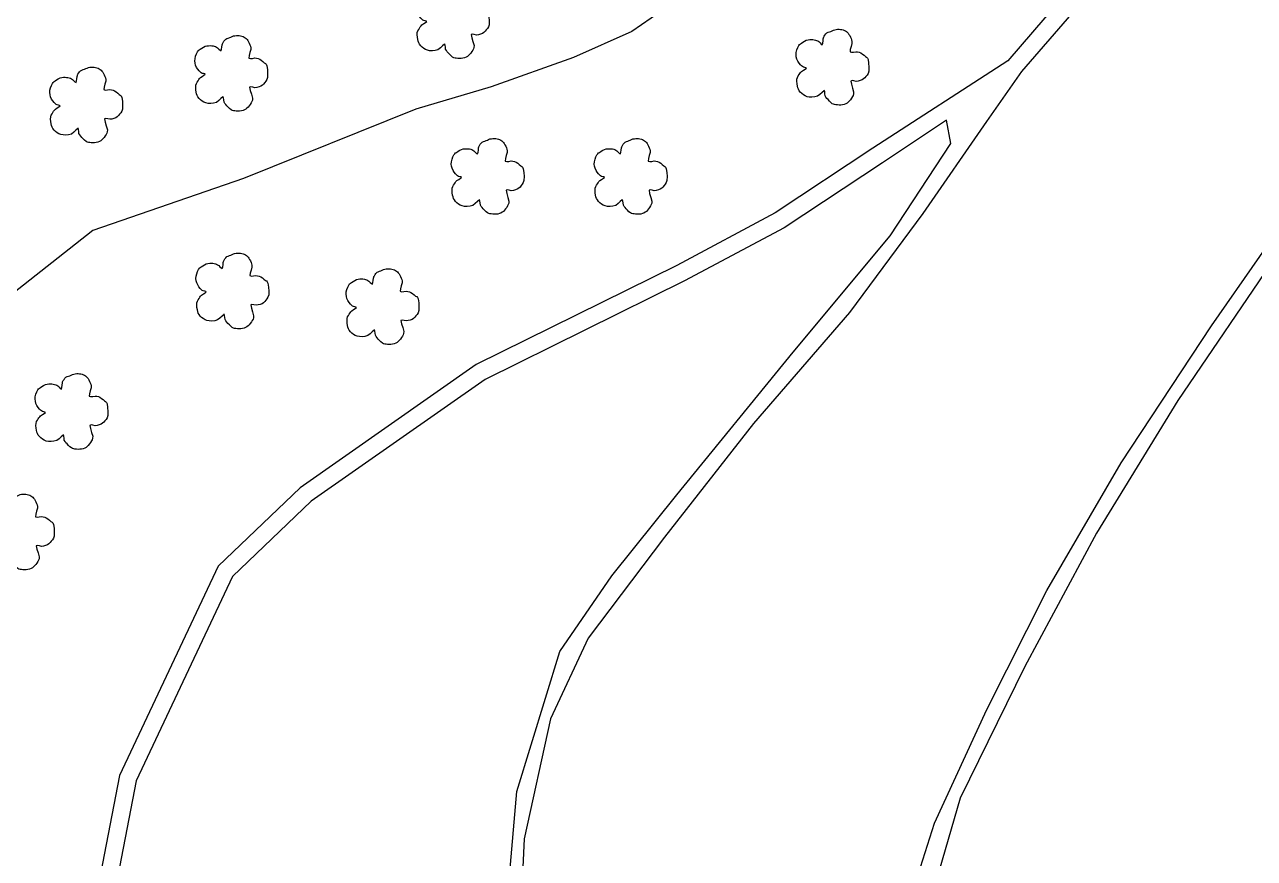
# Model space of a CAD drawing. Extents: x 730929 to 735129, y 7820181 to 7826121.
# Drawn here: x 732399.3 to 732681.9, y 7821708.3 to 7821899.9 of the extents above; entities that cross this region are included whole.
import ezdxf

# ---------------------------------------------------------------- set-up
doc = ezdxf.new("R2010")
doc.units = 0
doc.header["$MEASUREMENT"] = 0
doc.linetypes.add('CONTINUO', pattern=[0])
doc.linetypes.add('LIN0', pattern=[0])
for name, color, linetype in [('0114000475093', 5, 'Continuous'), ('0114000475094', 5, 'Continuous'), ('0114000475095', 5, 'Continuous'), ('CURSOS_D_AGUA', 4, 'Continuous'), ('RESERVA', 3, 'Continuous'), ('SIMBOLO ARVORE', 118, 'Continuous')]:
    doc.layers.add(name, color=color, linetype=linetype)

msp = doc.modelspace()

# ---------------------------------------------------------------- linework, layer by layer
at = {"layer": '0114000475093', "linetype": 'CONTINUO', "flags": 128}
msp.add_lwpolyline([(732573.82, 7821853.19), (732550.98, 7821841.01), (732505.12, 7821818.35), (732465.15, 7821790.37), (732447.06, 7821773.06), (732424.92, 7821726.08), (732419.43, 7821697.5), (732414.96, 7821622.25), (732420.26, 7821569.54), (732424.26, 7821543.15), (732429.53, 7821519.79), (732441.53, 7821474.72), (732450.87, 7821450.94), (732460.02, 7821428.14), (732470.66, 7821405.27), (732476.09, 7821387.37), (732474.89, 7821348.9), (732478.57, 7821332.66), (732484.12, 7821323.56), (732491.59, 7821316.05), (732504.73, 7821308.08), (732516.05, 7821302.07), (732526.08, 7821299.87), (732537.44, 7821302.04), (732550.84, 7821308.37), (732568.7, 7821318.6), (732590.46, 7821329.35), (732613.06, 7821339.54), (732636.52, 7821353.63), (732657.94, 7821368.39), (732673.8, 7821377.93), (732668.75, 7821380.18), (732647.74, 7821391.21), (732624.54, 7821408.74), (732603.96, 7821430.74), (732579.98, 7821460.79), (732559.74, 7821491.02), (732545.98, 7821521.4), (732533.94, 7821551.84), (732521.96, 7821585.54), (732514.05, 7821616.72), (732510.5, 7821649.39), (732509.03, 7821684.78), (732512.38, 7821723.62), (732522.3, 7821755.85), (732534.23, 7821773.18), (732549.18, 7821791.8), (732575.94, 7821824.65), (732598.21, 7821851.33), (732612.17, 7821872.6), (732611.16, 7821877.98), (732596.46, 7821868.15)], close=True, dxfattribs=at)
at = {"layer": '0114000475094', "linetype": 'CONTINUO', "flags": 128}
msp.add_lwpolyline([(732717.56, 7821893.77), (732711.05, 7821910.02), (732704.37, 7821925.51), (732696.54, 7821942.04), (732694.57, 7821945.67), (732689.35, 7821957.46), (732687.01, 7821961.81), (732685.02, 7821966.55), (732684.11, 7821969.12), (732681.5, 7821967.64), (732678.05, 7821963.64), (732669.31, 7821950.76), (732654.5, 7821925.79), (732639.85, 7821902.37), (732628.39, 7821889.15), (732620.33, 7821877.62), (732605.75, 7821856.49), (732588.85, 7821833.74), (732566.78, 7821808.22), (732546.34, 7821782.1), (732528.78, 7821758.87), (732520.17, 7821740.36), (732514.1, 7821712.78), (732512.58, 7821680.1), (732514.21, 7821648.02), (732518.19, 7821615.8), (732526.43, 7821583), (732537.65, 7821551.55), (732550.5, 7821519.51), (732566.25, 7821486.07), (732586.82, 7821457.35), (732609.04, 7821429.9), (732633.72, 7821405.85), (732656.47, 7821389.96), (732672.16, 7821382.96), (732675.94, 7821381.8), (732681.39, 7821384.04), (732691.31, 7821388.8), (732701.62, 7821396.25), (732726.53, 7821407.79), (732744.93, 7821417.42), (732755.6, 7821426.45), (732748.06, 7821429.67), (732724.01, 7821436.79), (732694.76, 7821445.6), (732673.77, 7821460.24), (732655.84, 7821480.58), (732636.41, 7821509.05), (732622.23, 7821539.75), (732611.77, 7821570.51), (732603.9, 7821602.95), (732598.61, 7821637.22), (732597.21, 7821667.23), (732600.87, 7821692.78), (732608.42, 7821716.36), (732620.4, 7821742.51), (732634.21, 7821769.88), (732651.26, 7821799.2), (732672.08, 7821830.71), (732694.26, 7821862.53), (732711.76, 7821886.54)], close=True, dxfattribs=at)
at = {"layer": '0114000475095', "linetype": 'CONTINUO', "flags": 128}
msp.add_lwpolyline([(732749.52, 7821813.31), (732741.89, 7821833.49), (732726.16, 7821872.62), (732718.74, 7821890.83), (732706.1, 7821873.65), (732686.94, 7821846.78), (732664.31, 7821813.5), (732645.6, 7821783.05), (732629.12, 7821752.38), (732614.27, 7821722.09), (732604.81, 7821689.39), (732600.86, 7821656.3), (732602.75, 7821628.75), (732608.35, 7821597.55), (732618.68, 7821559.73), (732630.61, 7821528.31), (732643.61, 7821502.77), (732660.38, 7821479.28), (732679.71, 7821459.12), (732699.5, 7821446.99), (732716.75, 7821442.05), (732738.38, 7821435.86), (732760.34, 7821430.46), (732769.49, 7821430.61), (732779.76, 7821438.79), (732793.36, 7821455.38), (732806.69, 7821473.76), (732811.55, 7821482.3), (732811.24, 7821483.5), (732809.16, 7821484.85), (732795.54, 7821484.81), (732771.51, 7821484.5), (732751.13, 7821487.26), (732736.73, 7821496.49), (732725.28, 7821512.75), (732713.92, 7821533.97), (732703.79, 7821557.28), (732696.44, 7821582.21), (732692.01, 7821611.49), (732691.31, 7821638.7), (732691.55, 7821642.04), (732693.36, 7821663.47), (732696.48, 7821685.65), (732701.62, 7821706.2), (732708.26, 7821726.36), (732716.77, 7821746.64), (732727.49, 7821768.39), (732740.5, 7821789.68), (732749.82, 7821802.75), (732752.3, 7821805.63)], close=True, dxfattribs=at)
at = {"layer": 'CURSOS_D_AGUA', "linetype": 'LIN0', "elevation": 716.76, "flags": 128}
msp.add_lwpolyline([(733196.75, 7822724.79), (733160.21, 7822684.4), (733145.1, 7822675.42), (733123.92, 7822655.91), (733101.24, 7822639.42), (733086.12, 7822627.43), (733064.97, 7822615.45), (733048.34, 7822604.97), (733036.56, 7822595.85), (733021.02, 7822592.46), (733005.47, 7822587.79), (732989.5, 7822585.27), (732970.94, 7822582.75), (732948.91, 7822574.23), (732935.51, 7822566.52), (732934.89, 7822505.95), (732931.78, 7822483.36), (732918.15, 7822465.33), (732901.49, 7822445.8), (732884.82, 7822424.77), (732866.65, 7822403.74), (732862.07, 7822388.69), (732862, 7822370.6), (732861.72, 7822317.13), (732858.6, 7822290.02), (732854, 7822270.44), (732849.41, 7822255.39), (732844.26, 7822230.51), (732842.48, 7822216.74), (732832.92, 7822198.68), (732811.44, 7822183.2), (732799.32, 7822166.67), (732791.71, 7822148.62), (732787.11, 7822127.54), (732773.48, 7822112.52), (732764.36, 7822094.47), (732741.68, 7822076.48), (732731.1, 7822070.49), (732705.43, 7822060.04), (732683.33, 7822056.71), (732669.5, 7822048.15), (732643.46, 7822016.58), (732619.29, 7822003.98), (732601.99, 7821994.14), (732585.97, 7821977.84), (732582.47, 7821965.79), (732577.66, 7821948.58), (732571.76, 7821929.23), (732561.02, 7821913.76), (732538.86, 7821898.34), (732525.46, 7821892.37), (732506.48, 7821885.58), (732489.18, 7821880.45), (732449.59, 7821864.51), (732414.99, 7821852.56), (732392.44, 7821834.91), (732374.61, 7821813.68), (732349.46, 7821793.44), (732331.37, 7821776.69), (732317.51, 7821765.94), (732304.26, 7821756.98), (732297.01, 7821745.6), (732281.24, 7821722.54), (732261.54, 7821712.99)], dxfattribs=at)
at = {"layer": 'RESERVA', "linetype": 'Continuous'}
msp.add_lwpolyline([(732607.15, 7822044.52), (732652.04, 7822004.93), (732661.04, 7821996.72), (732670.73, 7821988.33), (732674.32, 7821983.04), (732675.78, 7821976.73), (732676.04, 7821970.25), (732673.82, 7821964.12), (732667.35, 7821954.68), (732651.09, 7821927.87), (732636.62, 7821904.75), (732625.23, 7821891.61), (732594.25, 7821871.48), (732571.78, 7821856.63), (732549.15, 7821844.57), (732503.07, 7821821.8), (732462.6, 7821793.47), (732443.76, 7821775.43), (732421.09, 7821727.33), (732415.46, 7821697.99), (732410.95, 7821622.17), (732416.29, 7821569.04), (732420.33, 7821542.41), (732425.64, 7821518.84)], dxfattribs=at)
at = {"layer": 'SIMBOLO ARVORE', "linetype": 'LIN0', "elevation": 716.76, "flags": 128}
for points in [[(732495.8, 7821895.4), (732495.35, 7821895.01), (732494.84, 7821894.56), (732494.29, 7821894.14), (732493.66, 7821893.97), (732493.01, 7821893.9), (732492.38, 7821893.92), (732491.88, 7821894.03), (732491.43, 7821894.21), (732491.02, 7821894.45), (732490.65, 7821894.74), (732490.33, 7821895.05), (732490.06, 7821895.4), (732489.88, 7821895.73), (732489.75, 7821896.09), (732489.66, 7821896.49), (732489.57, 7821897.02), (732489.53, 7821897.57), (732489.55, 7821898.09), (732489.69, 7821898.48), (732489.87, 7821898.81), (732490.07, 7821899.11), (732490.23, 7821899.37), (732490.4, 7821899.62), (732490.62, 7821899.85), (732491.04, 7821900.13), (732491.44, 7821900.38), (732491.72, 7821900.6), (732491.6, 7821900.69), (732491.34, 7821900.75), (732491.02, 7821900.82), (732490.8, 7821900.96), (732490.57, 7821901.14), (732490.33, 7821901.39), (732490.04, 7821901.76), (732489.76, 7821902.2), (732489.52, 7821902.67), (732489.39, 7821903.16), (732489.34, 7821903.67), (732489.37, 7821904.19), (732489.52, 7821904.77), (732489.73, 7821905.31), (732489.96, 7821905.78), (732490.14, 7821906.03), (732490.34, 7821906.2), (732490.57, 7821906.35), (732490.91, 7821906.59), (732491.29, 7821906.83), (732491.7, 7821907.03), (732492.1, 7821907.13), (732492.49, 7821907.18), (732492.87, 7821907.19), (732493.21, 7821907.17), (732493.52, 7821907.13), (732493.81, 7821907.06), (732494.07, 7821906.97), (732494.32, 7821906.86), (732494.56, 7821906.71), (732494.85, 7821906.39), (732495.13, 7821906.11), (732495.37, 7821905.98), (732495.49, 7821906.36), (732495.57, 7821906.86), (732495.62, 7821907.37), (732495.67, 7821907.6), (732495.74, 7821907.77), (732495.83, 7821907.93), (732495.99, 7821908.2), (732496.2, 7821908.46), (732496.44, 7821908.7), (732496.72, 7821908.84), (732497.03, 7821908.94), (732497.34, 7821909.04), (732497.64, 7821909.18), (732497.93, 7821909.31), (732498.23, 7821909.43), (732498.56, 7821909.49), (732498.89, 7821909.52), (732499.23, 7821909.52), (732499.55, 7821909.5), (732499.87, 7821909.46), (732500.17, 7821909.39), (732500.44, 7821909.28), (732500.7, 7821909.14), (732500.93, 7821908.98), (732501.14, 7821908.81), (732501.33, 7821908.6), (732501.5, 7821908.37), (732501.69, 7821908.07), (732501.86, 7821907.74), (732502, 7821907.38), (732502.11, 7821907.07), (732502.18, 7821906.71), (732502.19, 7821906.29), (732501.99, 7821905.6), (732501.81, 7821904.91), (732501.74, 7821904.34), (732502.1, 7821904.24), (732502.58, 7821904.28), (732503.11, 7821904.36), (732503.5, 7821904.32), (732503.87, 7821904.23), (732504.24, 7821904.09), (732504.62, 7821903.84), (732504.98, 7821903.55), (732505.3, 7821903.25), (732505.55, 7821903.11), (732505.74, 7821902.92), (732505.89, 7821902.57), (732506.01, 7821901.73), (732506.07, 7821900.79), (732506.05, 7821899.89), (732505.89, 7821899.38), (732505.66, 7821898.99), (732505.39, 7821898.69), (732505.14, 7821898.38), (732504.85, 7821898.11), (732504.52, 7821897.89), (732504.08, 7821897.72), (732503.62, 7821897.6), (732503.14, 7821897.52), (732502.64, 7821897.66), (732502.22, 7821897.73), (732501.94, 7821897.63), (732502.08, 7821896.89), (732502.33, 7821896), (732502.58, 7821895.13), (732502.56, 7821894.68), (732502.46, 7821894.34), (732502.29, 7821894.06), (732502.08, 7821893.7), (732501.83, 7821893.35), (732501.56, 7821893.04), (732501.32, 7821892.79), (732501.06, 7821892.58), (732500.77, 7821892.4), (732500.41, 7821892.27), (732500.03, 7821892.18), (732499.63, 7821892.13), (732499.24, 7821892.12), (732498.87, 7821892.14), (732498.51, 7821892.19), (732498.22, 7821892.23), (732497.94, 7821892.3), (732497.67, 7821892.43), (732497.34, 7821892.71), (732497.01, 7821893.04), (732496.7, 7821893.38), (732496.44, 7821893.65), (732496.22, 7821893.93), (732496.04, 7821894.24), (732495.99, 7821894.71), (732495.94, 7821895.16), (732495.84, 7821895.53), (732495.84, 7821895.53)], [(732444.88, 7821883.29), (732444.43, 7821882.9), (732443.93, 7821882.45), (732443.38, 7821882.03), (732442.74, 7821881.85), (732442.09, 7821881.78), (732441.47, 7821881.81), (732440.96, 7821881.92), (732440.51, 7821882.1), (732440.11, 7821882.34), (732439.73, 7821882.62), (732439.41, 7821882.94), (732439.14, 7821883.29), (732438.96, 7821883.61), (732438.83, 7821883.97), (732438.74, 7821884.37), (732438.66, 7821884.9), (732438.62, 7821885.45), (732438.64, 7821885.98), (732438.77, 7821886.36), (732438.95, 7821886.7), (732439.16, 7821886.99), (732439.31, 7821887.26), (732439.49, 7821887.5), (732439.71, 7821887.74), (732440.13, 7821888.01), (732440.52, 7821888.27), (732440.8, 7821888.49), (732440.68, 7821888.58), (732440.43, 7821888.64), (732440.11, 7821888.71), (732439.88, 7821888.84), (732439.65, 7821889.03), (732439.42, 7821889.28), (732439.12, 7821889.65), (732438.84, 7821890.08), (732438.6, 7821890.56), (732438.48, 7821891.05), (732438.43, 7821891.56), (732438.46, 7821892.08), (732438.61, 7821892.65), (732438.81, 7821893.2), (732439.04, 7821893.66), (732439.22, 7821893.91), (732439.42, 7821894.09), (732439.66, 7821894.23), (732440, 7821894.48), (732440.38, 7821894.72), (732440.78, 7821894.92), (732441.18, 7821895.02), (732441.58, 7821895.07), (732441.96, 7821895.08), (732442.3, 7821895.06), (732442.61, 7821895.01), (732442.9, 7821894.94), (732443.16, 7821894.86), (732443.4, 7821894.75), (732443.64, 7821894.6), (732443.94, 7821894.27), (732444.22, 7821894), (732444.46, 7821893.87), (732444.58, 7821894.24), (732444.65, 7821894.74), (732444.7, 7821895.26), (732444.76, 7821895.49), (732444.82, 7821895.66), (732444.91, 7821895.82), (732445.08, 7821896.08), (732445.28, 7821896.35), (732445.52, 7821896.59), (732445.81, 7821896.72), (732446.11, 7821896.83), (732446.43, 7821896.92), (732446.72, 7821897.06), (732447.01, 7821897.2), (732447.31, 7821897.31), (732447.64, 7821897.37), (732447.98, 7821897.4), (732448.31, 7821897.41), (732448.64, 7821897.39), (732448.95, 7821897.34), (732449.25, 7821897.27), (732449.53, 7821897.16), (732449.78, 7821897.03), (732450.02, 7821896.87), (732450.22, 7821896.69), (732450.41, 7821896.49), (732450.59, 7821896.25), (732450.77, 7821895.95), (732450.94, 7821895.62), (732451.08, 7821895.27), (732451.2, 7821894.95), (732451.27, 7821894.6), (732451.28, 7821894.18), (732451.08, 7821893.48), (732450.9, 7821892.8), (732450.83, 7821892.23), (732451.18, 7821892.13), (732451.66, 7821892.16), (732452.19, 7821892.25), (732452.58, 7821892.21), (732452.96, 7821892.12), (732453.32, 7821891.98), (732453.7, 7821891.72), (732454.06, 7821891.43), (732454.38, 7821891.13), (732454.63, 7821891), (732454.83, 7821890.8), (732454.97, 7821890.46), (732455.09, 7821889.62), (732455.15, 7821888.68), (732455.13, 7821887.78), (732454.98, 7821887.27), (732454.75, 7821886.88), (732454.48, 7821886.58), (732454.22, 7821886.26), (732453.94, 7821886), (732453.6, 7821885.78), (732453.17, 7821885.61), (732452.7, 7821885.48), (732452.23, 7821885.41), (732451.72, 7821885.55), (732451.3, 7821885.62), (732451.02, 7821885.52), (732451.17, 7821884.77), (732451.42, 7821883.89), (732451.67, 7821883.01), (732451.65, 7821882.56), (732451.54, 7821882.23), (732451.37, 7821881.94), (732451.16, 7821881.58), (732450.91, 7821881.24), (732450.65, 7821880.92), (732450.4, 7821880.67), (732450.14, 7821880.46), (732449.85, 7821880.29), (732449.49, 7821880.16), (732449.11, 7821880.07), (732448.72, 7821880.01), (732448.33, 7821880), (732447.95, 7821880.03), (732447.59, 7821880.08), (732447.3, 7821880.11), (732447.03, 7821880.19), (732446.75, 7821880.32), (732446.42, 7821880.6), (732446.09, 7821880.92), (732445.79, 7821881.27), (732445.52, 7821881.54), (732445.3, 7821881.81), (732445.13, 7821882.12), (732445.07, 7821882.59), (732445.02, 7821883.05), (732444.93, 7821883.42), (732444.93, 7821883.42)], [(732583.03, 7821884.71), (732582.58, 7821884.32), (732582.08, 7821883.87), (732581.53, 7821883.45), (732580.89, 7821883.28), (732580.24, 7821883.21), (732579.62, 7821883.23), (732579.11, 7821883.34), (732578.66, 7821883.52), (732578.26, 7821883.76), (732577.89, 7821884.04), (732577.56, 7821884.36), (732577.29, 7821884.71), (732577.11, 7821885.04), (732576.98, 7821885.39), (732576.9, 7821885.8), (732576.81, 7821886.33), (732576.77, 7821886.88), (732576.79, 7821887.4), (732576.92, 7821887.79), (732577.1, 7821888.12), (732577.31, 7821888.41), (732577.46, 7821888.68), (732577.64, 7821888.93), (732577.86, 7821889.16), (732578.28, 7821889.44), (732578.67, 7821889.69), (732578.96, 7821889.91), (732578.83, 7821890), (732578.58, 7821890.06), (732578.26, 7821890.13), (732578.03, 7821890.27), (732577.8, 7821890.45), (732577.57, 7821890.7), (732577.27, 7821891.07), (732576.99, 7821891.5), (732576.76, 7821891.98), (732576.63, 7821892.47), (732576.58, 7821892.98), (732576.61, 7821893.5), (732576.76, 7821894.08), (732576.96, 7821894.62), (732577.19, 7821895.09), (732577.37, 7821895.33), (732577.57, 7821895.51), (732577.81, 7821895.66), (732578.15, 7821895.9), (732578.53, 7821896.14), (732578.93, 7821896.34), (732579.33, 7821896.44), (732579.73, 7821896.49), (732580.11, 7821896.5), (732580.45, 7821896.48), (732580.76, 7821896.44), (732581.05, 7821896.36), (732581.31, 7821896.28), (732581.55, 7821896.17), (732581.79, 7821896.02), (732582.09, 7821895.7), (732582.37, 7821895.42), (732582.61, 7821895.29), (732582.73, 7821895.67), (732582.8, 7821896.17), (732582.85, 7821896.68), (732582.91, 7821896.91), (732582.97, 7821897.08), (732583.06, 7821897.24), (732583.23, 7821897.5), (732583.43, 7821897.77), (732583.67, 7821898.01), (732583.96, 7821898.15), (732584.26, 7821898.25), (732584.58, 7821898.34), (732584.87, 7821898.49), (732585.16, 7821898.62), (732585.46, 7821898.74), (732585.79, 7821898.8), (732586.13, 7821898.83), (732586.46, 7821898.83), (732586.79, 7821898.81), (732587.1, 7821898.77), (732587.4, 7821898.69), (732587.68, 7821898.59), (732587.93, 7821898.45), (732588.17, 7821898.29), (732588.37, 7821898.12), (732588.56, 7821897.91), (732588.74, 7821897.67), (732588.92, 7821897.38), (732589.09, 7821897.04), (732589.23, 7821896.69), (732589.35, 7821896.38), (732589.42, 7821896.02), (732589.43, 7821895.6), (732589.23, 7821894.91), (732589.05, 7821894.22), (732588.98, 7821893.65), (732589.33, 7821893.55), (732589.81, 7821893.59), (732590.34, 7821893.67), (732590.74, 7821893.63), (732591.11, 7821893.54), (732591.47, 7821893.4), (732591.85, 7821893.15), (732592.21, 7821892.86), (732592.53, 7821892.56), (732592.78, 7821892.42), (732592.98, 7821892.22), (732593.13, 7821891.88), (732593.25, 7821891.04), (732593.3, 7821890.1), (732593.29, 7821889.2), (732593.13, 7821888.69), (732592.9, 7821888.3), (732592.63, 7821888), (732592.37, 7821887.69), (732592.09, 7821887.42), (732591.75, 7821887.2), (732591.32, 7821887.03), (732590.85, 7821886.9), (732590.38, 7821886.83), (732589.87, 7821886.97), (732589.45, 7821887.04), (732589.17, 7821886.94), (732589.32, 7821886.19), (732589.57, 7821885.31), (732589.82, 7821884.43), (732589.8, 7821883.99), (732589.69, 7821883.65), (732589.52, 7821883.37), (732589.31, 7821883), (732589.06, 7821882.66), (732588.8, 7821882.35), (732588.55, 7821882.09), (732588.29, 7821881.88), (732588, 7821881.71), (732587.64, 7821881.58), (732587.26, 7821881.49), (732586.87, 7821881.43), (732586.48, 7821881.43), (732586.1, 7821881.45), (732585.74, 7821881.5), (732585.45, 7821881.54), (732585.18, 7821881.61), (732584.9, 7821881.74), (732584.57, 7821882.02), (732584.25, 7821882.34), (732583.94, 7821882.69), (732583.68, 7821882.96), (732583.46, 7821883.24), (732583.28, 7821883.54), (732583.22, 7821884.01), (732583.17, 7821884.47), (732583.08, 7821884.84), (732583.08, 7821884.84)], [(732411.54, 7821876.02), (732411.09, 7821875.63), (732410.59, 7821875.18), (732410.04, 7821874.76), (732409.4, 7821874.59), (732408.75, 7821874.52), (732408.13, 7821874.54), (732407.62, 7821874.65), (732407.17, 7821874.83), (732406.77, 7821875.07), (732406.4, 7821875.35), (732406.07, 7821875.67), (732405.81, 7821876.02), (732405.62, 7821876.35), (732405.49, 7821876.7), (732405.41, 7821877.1), (732405.32, 7821877.64), (732405.28, 7821878.18), (732405.3, 7821878.71), (732405.43, 7821879.1), (732405.61, 7821879.43), (732405.82, 7821879.72), (732405.97, 7821879.99), (732406.15, 7821880.24), (732406.37, 7821880.47), (732406.79, 7821880.75), (732407.18, 7821881), (732407.47, 7821881.22), (732407.34, 7821881.31), (732407.09, 7821881.37), (732406.77, 7821881.44), (732406.54, 7821881.57), (732406.32, 7821881.76), (732406.08, 7821882.01), (732405.78, 7821882.38), (732405.5, 7821882.81), (732405.27, 7821883.29), (732405.14, 7821883.78), (732405.09, 7821884.29), (732405.12, 7821884.81), (732405.27, 7821885.39), (732405.47, 7821885.93), (732405.71, 7821886.4), (732405.88, 7821886.64), (732406.08, 7821886.82), (732406.32, 7821886.96), (732406.66, 7821887.21), (732407.04, 7821887.45), (732407.44, 7821887.65), (732407.84, 7821887.75), (732408.24, 7821887.8), (732408.62, 7821887.81), (732408.96, 7821887.79), (732409.27, 7821887.75), (732409.56, 7821887.67), (732409.82, 7821887.59), (732410.06, 7821887.48), (732410.31, 7821887.33), (732410.6, 7821887), (732410.88, 7821886.73), (732411.12, 7821886.6), (732411.24, 7821886.97), (732411.32, 7821887.47), (732411.37, 7821887.99), (732411.42, 7821888.22), (732411.48, 7821888.39), (732411.57, 7821888.55), (732411.74, 7821888.81), (732411.94, 7821889.08), (732412.18, 7821889.32), (732412.47, 7821889.45), (732412.77, 7821889.56), (732413.09, 7821889.65), (732413.38, 7821889.79), (732413.68, 7821889.93), (732413.98, 7821890.05), (732414.3, 7821890.11), (732414.64, 7821890.13), (732414.97, 7821890.14), (732415.3, 7821890.12), (732415.61, 7821890.07), (732415.91, 7821890), (732416.19, 7821889.89), (732416.45, 7821889.76), (732416.68, 7821889.6), (732416.88, 7821889.42), (732417.07, 7821889.22), (732417.25, 7821888.98), (732417.43, 7821888.68), (732417.6, 7821888.35), (732417.75, 7821888), (732417.86, 7821887.69), (732417.93, 7821887.33), (732417.94, 7821886.91), (732417.74, 7821886.21), (732417.56, 7821885.53), (732417.49, 7821884.96), (732417.84, 7821884.86), (732418.32, 7821884.89), (732418.85, 7821884.98), (732419.25, 7821884.94), (732419.62, 7821884.85), (732419.98, 7821884.71), (732420.36, 7821884.46), (732420.72, 7821884.17), (732421.05, 7821883.87), (732421.29, 7821883.73), (732421.49, 7821883.53), (732421.64, 7821883.19), (732421.76, 7821882.35), (732421.81, 7821881.41), (732421.8, 7821880.51), (732421.64, 7821880), (732421.41, 7821879.61), (732421.14, 7821879.31), (732420.89, 7821879), (732420.6, 7821878.73), (732420.26, 7821878.51), (732419.83, 7821878.34), (732419.36, 7821878.21), (732418.89, 7821878.14), (732418.39, 7821878.28), (732417.96, 7821878.35), (732417.68, 7821878.25), (732417.83, 7821877.5), (732418.08, 7821876.62), (732418.33, 7821875.74), (732418.31, 7821875.3), (732418.2, 7821874.96), (732418.03, 7821874.68), (732417.82, 7821874.31), (732417.58, 7821873.97), (732417.31, 7821873.66), (732417.06, 7821873.4), (732416.8, 7821873.19), (732416.51, 7821873.02), (732416.15, 7821872.89), (732415.77, 7821872.8), (732415.38, 7821872.74), (732414.99, 7821872.74), (732414.61, 7821872.76), (732414.26, 7821872.81), (732413.96, 7821872.85), (732413.69, 7821872.92), (732413.41, 7821873.05), (732413.08, 7821873.33), (732412.76, 7821873.65), (732412.45, 7821874), (732412.19, 7821874.27), (732411.97, 7821874.55), (732411.79, 7821874.85), (732411.74, 7821875.32), (732411.68, 7821875.78), (732411.59, 7821876.15), (732411.59, 7821876.15)], [(732503.8, 7821859.61), (732503.35, 7821859.22), (732502.85, 7821858.77), (732502.3, 7821858.35), (732501.66, 7821858.17), (732501.01, 7821858.1), (732500.39, 7821858.13), (732499.88, 7821858.24), (732499.43, 7821858.42), (732499.03, 7821858.66), (732498.66, 7821858.94), (732498.33, 7821859.26), (732498.07, 7821859.6), (732497.88, 7821859.93), (732497.75, 7821860.29), (732497.67, 7821860.69), (732497.58, 7821861.22), (732497.54, 7821861.77), (732497.56, 7821862.3), (732497.69, 7821862.68), (732497.87, 7821863.02), (732498.08, 7821863.31), (732498.23, 7821863.58), (732498.41, 7821863.82), (732498.63, 7821864.06), (732499.05, 7821864.33), (732499.45, 7821864.59), (732499.73, 7821864.8), (732499.61, 7821864.89), (732499.35, 7821864.96), (732499.03, 7821865.03), (732498.8, 7821865.16), (732498.58, 7821865.35), (732498.34, 7821865.6), (732498.04, 7821865.97), (732497.76, 7821866.4), (732497.53, 7821866.88), (732497.4, 7821867.37), (732497.35, 7821867.87), (732497.38, 7821868.4), (732497.53, 7821868.97), (732497.73, 7821869.51), (732497.97, 7821869.98), (732498.14, 7821870.23), (732498.34, 7821870.41), (732498.58, 7821870.55), (732498.92, 7821870.8), (732499.3, 7821871.04), (732499.7, 7821871.24), (732500.1, 7821871.34), (732500.5, 7821871.39), (732500.88, 7821871.39), (732501.22, 7821871.38), (732501.53, 7821871.33), (732501.82, 7821871.26), (732502.08, 7821871.18), (732502.32, 7821871.06), (732502.57, 7821870.92), (732502.86, 7821870.59), (732503.14, 7821870.32), (732503.38, 7821870.19), (732503.5, 7821870.56), (732503.58, 7821871.06), (732503.63, 7821871.58), (732503.68, 7821871.81), (732503.74, 7821871.98), (732503.83, 7821872.14), (732504, 7821872.4), (732504.2, 7821872.67), (732504.44, 7821872.91), (732504.73, 7821873.04), (732505.04, 7821873.15), (732505.35, 7821873.24), (732505.64, 7821873.38), (732505.94, 7821873.52), (732506.24, 7821873.63), (732506.56, 7821873.69), (732506.9, 7821873.72), (732507.23, 7821873.72), (732507.56, 7821873.71), (732507.87, 7821873.66), (732508.17, 7821873.59), (732508.45, 7821873.48), (732508.71, 7821873.35), (732508.94, 7821873.19), (732509.15, 7821873.01), (732509.33, 7821872.81), (732509.51, 7821872.57), (732509.69, 7821872.27), (732509.86, 7821871.94), (732510.01, 7821871.59), (732510.12, 7821871.27), (732510.19, 7821870.92), (732510.2, 7821870.5), (732510, 7821869.8), (732509.82, 7821869.12), (732509.75, 7821868.55), (732510.1, 7821868.45), (732510.58, 7821868.48), (732511.11, 7821868.57), (732511.51, 7821868.52), (732511.88, 7821868.44), (732512.24, 7821868.3), (732512.62, 7821868.04), (732512.98, 7821867.75), (732513.31, 7821867.45), (732513.55, 7821867.32), (732513.75, 7821867.12), (732513.9, 7821866.78), (732514.02, 7821865.94), (732514.08, 7821865), (732514.06, 7821864.1), (732513.9, 7821863.59), (732513.67, 7821863.2), (732513.4, 7821862.9), (732513.15, 7821862.58), (732512.86, 7821862.32), (732512.53, 7821862.1), (732512.09, 7821861.92), (732511.62, 7821861.8), (732511.15, 7821861.73), (732510.65, 7821861.86), (732510.22, 7821861.94), (732509.94, 7821861.84), (732510.09, 7821861.09), (732510.34, 7821860.21), (732510.59, 7821859.33), (732510.57, 7821858.88), (732510.46, 7821858.54), (732510.29, 7821858.26), (732510.08, 7821857.9), (732509.84, 7821857.56), (732509.57, 7821857.24), (732509.32, 7821856.99), (732509.06, 7821856.78), (732508.77, 7821856.61), (732508.42, 7821856.48), (732508.03, 7821856.38), (732507.64, 7821856.33), (732507.25, 7821856.32), (732506.87, 7821856.35), (732506.52, 7821856.4), (732506.22, 7821856.43), (732505.95, 7821856.51), (732505.67, 7821856.64), (732505.34, 7821856.91), (732505.02, 7821857.24), (732504.71, 7821857.59), (732504.45, 7821857.85), (732504.23, 7821858.13), (732504.05, 7821858.44), (732504, 7821858.91), (732503.94, 7821859.36), (732503.85, 7821859.74), (732503.85, 7821859.74)], [(732536.65, 7821859.61), (732536.2, 7821859.22), (732535.7, 7821858.77), (732535.15, 7821858.35), (732534.51, 7821858.17), (732533.87, 7821858.1), (732533.24, 7821858.13), (732532.74, 7821858.24), (732532.28, 7821858.42), (732531.88, 7821858.66), (732531.51, 7821858.94), (732531.18, 7821859.26), (732530.92, 7821859.6), (732530.73, 7821859.93), (732530.6, 7821860.29), (732530.52, 7821860.69), (732530.43, 7821861.22), (732530.39, 7821861.77), (732530.41, 7821862.3), (732530.54, 7821862.68), (732530.72, 7821863.02), (732530.93, 7821863.31), (732531.08, 7821863.58), (732531.26, 7821863.82), (732531.48, 7821864.06), (732531.9, 7821864.33), (732532.3, 7821864.59), (732532.58, 7821864.8), (732532.46, 7821864.89), (732532.2, 7821864.96), (732531.88, 7821865.03), (732531.65, 7821865.16), (732531.43, 7821865.35), (732531.19, 7821865.6), (732530.89, 7821865.97), (732530.61, 7821866.4), (732530.38, 7821866.88), (732530.25, 7821867.37), (732530.2, 7821867.87), (732530.23, 7821868.4), (732530.38, 7821868.97), (732530.58, 7821869.51), (732530.82, 7821869.98), (732531, 7821870.23), (732531.19, 7821870.41), (732531.43, 7821870.55), (732531.77, 7821870.8), (732532.15, 7821871.04), (732532.55, 7821871.24), (732532.95, 7821871.34), (732533.35, 7821871.39), (732533.73, 7821871.39), (732534.07, 7821871.38), (732534.38, 7821871.33), (732534.67, 7821871.26), (732534.93, 7821871.18), (732535.17, 7821871.06), (732535.42, 7821870.92), (732535.71, 7821870.59), (732535.99, 7821870.32), (732536.23, 7821870.19), (732536.35, 7821870.56), (732536.43, 7821871.06), (732536.48, 7821871.58), (732536.53, 7821871.81), (732536.59, 7821871.98), (732536.69, 7821872.14), (732536.85, 7821872.4), (732537.05, 7821872.67), (732537.29, 7821872.91), (732537.58, 7821873.04), (732537.89, 7821873.15), (732538.2, 7821873.24), (732538.49, 7821873.38), (732538.79, 7821873.52), (732539.09, 7821873.63), (732539.42, 7821873.69), (732539.75, 7821873.72), (732540.08, 7821873.72), (732540.41, 7821873.71), (732540.72, 7821873.66), (732541.03, 7821873.59), (732541.3, 7821873.48), (732541.56, 7821873.35), (732541.79, 7821873.19), (732542, 7821873.01), (732542.18, 7821872.81), (732542.36, 7821872.57), (732542.54, 7821872.27), (732542.71, 7821871.94), (732542.86, 7821871.59), (732542.97, 7821871.27), (732543.04, 7821870.92), (732543.05, 7821870.5), (732542.85, 7821869.8), (732542.67, 7821869.12), (732542.6, 7821868.55), (732542.95, 7821868.45), (732543.43, 7821868.48), (732543.96, 7821868.57), (732544.36, 7821868.52), (732544.73, 7821868.44), (732545.09, 7821868.3), (732545.48, 7821868.04), (732545.83, 7821867.75), (732546.16, 7821867.45), (732546.4, 7821867.32), (732546.6, 7821867.12), (732546.75, 7821866.78), (732546.87, 7821865.94), (732546.93, 7821865), (732546.91, 7821864.1), (732546.75, 7821863.59), (732546.52, 7821863.2), (732546.25, 7821862.9), (732546, 7821862.58), (732545.71, 7821862.32), (732545.38, 7821862.1), (732544.94, 7821861.92), (732544.47, 7821861.8), (732544, 7821861.73), (732543.5, 7821861.86), (732543.07, 7821861.94), (732542.8, 7821861.84), (732542.94, 7821861.09), (732543.19, 7821860.21), (732543.44, 7821859.33), (732543.42, 7821858.88), (732543.32, 7821858.54), (732543.14, 7821858.26), (732542.93, 7821857.9), (732542.69, 7821857.56), (732542.42, 7821857.24), (732542.18, 7821856.99), (732541.91, 7821856.78), (732541.62, 7821856.61), (732541.27, 7821856.48), (732540.88, 7821856.38), (732540.49, 7821856.33), (732540.1, 7821856.32), (732539.72, 7821856.35), (732539.37, 7821856.4), (732539.07, 7821856.43), (732538.8, 7821856.51), (732538.52, 7821856.64), (732538.19, 7821856.91), (732537.87, 7821857.24), (732537.56, 7821857.59), (732537.3, 7821857.85), (732537.08, 7821858.13), (732536.9, 7821858.44), (732536.85, 7821858.91), (732536.79, 7821859.36), (732536.7, 7821859.74), (732536.7, 7821859.74)], [(732445.13, 7821833.28), (732444.68, 7821832.88), (732444.18, 7821832.44), (732443.63, 7821832.02), (732442.99, 7821831.84), (732442.34, 7821831.77), (732441.72, 7821831.8), (732441.21, 7821831.91), (732440.76, 7821832.09), (732440.36, 7821832.33), (732439.99, 7821832.61), (732439.66, 7821832.93), (732439.4, 7821833.27), (732439.21, 7821833.6), (732439.08, 7821833.96), (732439, 7821834.36), (732438.91, 7821834.89), (732438.87, 7821835.44), (732438.89, 7821835.97), (732439.02, 7821836.35), (732439.2, 7821836.69), (732439.41, 7821836.98), (732439.56, 7821837.24), (732439.74, 7821837.49), (732439.96, 7821837.73), (732440.38, 7821838), (732440.77, 7821838.26), (732441.06, 7821838.47), (732440.93, 7821838.56), (732440.68, 7821838.63), (732440.36, 7821838.7), (732440.13, 7821838.83), (732439.91, 7821839.02), (732439.67, 7821839.27), (732439.37, 7821839.64), (732439.09, 7821840.07), (732438.86, 7821840.54), (732438.73, 7821841.03), (732438.68, 7821841.54), (732438.71, 7821842.07), (732438.86, 7821842.64), (732439.06, 7821843.18), (732439.3, 7821843.65), (732439.47, 7821843.9), (732439.67, 7821844.07), (732439.91, 7821844.22), (732440.25, 7821844.47), (732440.63, 7821844.7), (732441.03, 7821844.91), (732441.43, 7821845.01), (732441.83, 7821845.06), (732442.21, 7821845.06), (732442.55, 7821845.05), (732442.86, 7821845), (732443.15, 7821844.93), (732443.41, 7821844.85), (732443.65, 7821844.73), (732443.9, 7821844.58), (732444.19, 7821844.26), (732444.47, 7821843.99), (732444.71, 7821843.86), (732444.83, 7821844.23), (732444.91, 7821844.73), (732444.96, 7821845.25), (732445.01, 7821845.47), (732445.07, 7821845.65), (732445.16, 7821845.8), (732445.33, 7821846.07), (732445.53, 7821846.33), (732445.77, 7821846.58), (732446.06, 7821846.71), (732446.37, 7821846.82), (732446.68, 7821846.91), (732446.97, 7821847.05), (732447.27, 7821847.19), (732447.57, 7821847.3), (732447.89, 7821847.36), (732448.23, 7821847.39), (732448.56, 7821847.39), (732448.89, 7821847.38), (732449.2, 7821847.33), (732449.5, 7821847.26), (732449.78, 7821847.15), (732450.04, 7821847.01), (732450.27, 7821846.85), (732450.48, 7821846.68), (732450.66, 7821846.48), (732450.84, 7821846.24), (732451.02, 7821845.94), (732451.19, 7821845.61), (732451.34, 7821845.26), (732451.45, 7821844.94), (732451.52, 7821844.59), (732451.53, 7821844.16), (732451.33, 7821843.47), (732451.15, 7821842.79), (732451.08, 7821842.22), (732451.43, 7821842.12), (732451.91, 7821842.15), (732452.44, 7821842.24), (732452.84, 7821842.19), (732453.21, 7821842.11), (732453.57, 7821841.97), (732453.95, 7821841.71), (732454.31, 7821841.42), (732454.64, 7821841.12), (732454.88, 7821840.99), (732455.08, 7821840.79), (732455.23, 7821840.45), (732455.35, 7821839.6), (732455.4, 7821838.67), (732455.39, 7821837.77), (732455.23, 7821837.25), (732455, 7821836.87), (732454.73, 7821836.57), (732454.48, 7821836.25), (732454.19, 7821835.99), (732453.86, 7821835.77), (732453.42, 7821835.59), (732452.95, 7821835.47), (732452.48, 7821835.4), (732451.98, 7821835.53), (732451.55, 7821835.61), (732451.27, 7821835.5), (732451.42, 7821834.76), (732451.67, 7821833.87), (732451.92, 7821833), (732451.9, 7821832.55), (732451.79, 7821832.21), (732451.62, 7821831.93), (732451.41, 7821831.57), (732451.17, 7821831.23), (732450.9, 7821830.91), (732450.65, 7821830.66), (732450.39, 7821830.45), (732450.1, 7821830.28), (732449.74, 7821830.15), (732449.36, 7821830.05), (732448.97, 7821830), (732448.58, 7821829.99), (732448.2, 7821830.02), (732447.85, 7821830.07), (732447.55, 7821830.1), (732447.28, 7821830.17), (732447, 7821830.31), (732446.67, 7821830.58), (732446.35, 7821830.91), (732446.04, 7821831.25), (732445.78, 7821831.52), (732445.56, 7821831.8), (732445.38, 7821832.11), (732445.33, 7821832.58), (732445.27, 7821833.03), (732445.18, 7821833.41), (732445.18, 7821833.41)], [(732479.65, 7821829.68), (732479.2, 7821829.28), (732478.7, 7821828.83), (732478.15, 7821828.42), (732477.51, 7821828.24), (732476.86, 7821828.17), (732476.24, 7821828.2), (732475.73, 7821828.31), (732475.28, 7821828.49), (732474.88, 7821828.72), (732474.5, 7821829.01), (732474.18, 7821829.33), (732473.91, 7821829.67), (732473.73, 7821830), (732473.6, 7821830.36), (732473.51, 7821830.76), (732473.43, 7821831.29), (732473.39, 7821831.84), (732473.4, 7821832.37), (732473.54, 7821832.75), (732473.72, 7821833.09), (732473.92, 7821833.38), (732474.08, 7821833.64), (732474.26, 7821833.89), (732474.47, 7821834.13), (732474.89, 7821834.4), (732475.29, 7821834.66), (732475.57, 7821834.87), (732475.45, 7821834.96), (732475.19, 7821835.03), (732474.87, 7821835.1), (732474.65, 7821835.23), (732474.42, 7821835.42), (732474.18, 7821835.67), (732473.89, 7821836.04), (732473.61, 7821836.47), (732473.37, 7821836.94), (732473.25, 7821837.43), (732473.2, 7821837.94), (732473.23, 7821838.47), (732473.37, 7821839.04), (732473.58, 7821839.58), (732473.81, 7821840.05), (732473.99, 7821840.3), (732474.19, 7821840.47), (732474.43, 7821840.62), (732474.77, 7821840.87), (732475.15, 7821841.1), (732475.55, 7821841.31), (732475.95, 7821841.41), (732476.34, 7821841.45), (732476.73, 7821841.46), (732477.06, 7821841.45), (732477.38, 7821841.4), (732477.67, 7821841.33), (732477.92, 7821841.25), (732478.17, 7821841.13), (732478.41, 7821840.98), (732478.71, 7821840.66), (732478.99, 7821840.39), (732479.23, 7821840.26), (732479.35, 7821840.63), (732479.42, 7821841.13), (732479.47, 7821841.65), (732479.52, 7821841.87), (732479.59, 7821842.05), (732479.68, 7821842.2), (732479.84, 7821842.47), (732480.05, 7821842.73), (732480.29, 7821842.98), (732480.57, 7821843.11), (732480.88, 7821843.22), (732481.2, 7821843.31), (732481.49, 7821843.45), (732481.78, 7821843.59), (732482.08, 7821843.7), (732482.41, 7821843.76), (732482.74, 7821843.79), (732483.08, 7821843.79), (732483.4, 7821843.78), (732483.72, 7821843.73), (732484.02, 7821843.66), (732484.3, 7821843.55), (732484.55, 7821843.41), (732484.79, 7821843.25), (732484.99, 7821843.08), (732485.18, 7821842.88), (732485.35, 7821842.64), (732485.54, 7821842.34), (732485.71, 7821842.01), (732485.85, 7821841.66), (732485.97, 7821841.34), (732486.04, 7821840.99), (732486.05, 7821840.56), (732485.85, 7821839.87), (732485.66, 7821839.19), (732485.59, 7821838.62), (732485.95, 7821838.52), (732486.43, 7821838.55), (732486.96, 7821838.64), (732487.35, 7821838.59), (732487.73, 7821838.51), (732488.09, 7821838.37), (732488.47, 7821838.11), (732488.83, 7821837.82), (732489.15, 7821837.52), (732489.4, 7821837.39), (732489.6, 7821837.19), (732489.74, 7821836.85), (732489.86, 7821836), (732489.92, 7821835.07), (732489.9, 7821834.17), (732489.74, 7821833.65), (732489.52, 7821833.27), (732489.24, 7821832.97), (732488.99, 7821832.65), (732488.7, 7821832.39), (732488.37, 7821832.17), (732487.93, 7821831.99), (732487.47, 7821831.87), (732487, 7821831.8), (732486.49, 7821831.93), (732486.07, 7821832.01), (732485.79, 7821831.9), (732485.94, 7821831.16), (732486.19, 7821830.27), (732486.43, 7821829.4), (732486.41, 7821828.95), (732486.31, 7821828.61), (732486.14, 7821828.33), (732485.93, 7821827.97), (732485.68, 7821827.63), (732485.41, 7821827.31), (732485.17, 7821827.06), (732484.91, 7821826.85), (732484.62, 7821826.68), (732484.26, 7821826.55), (732483.88, 7821826.45), (732483.48, 7821826.4), (732483.1, 7821826.39), (732482.72, 7821826.42), (732482.36, 7821826.47), (732482.07, 7821826.5), (732481.79, 7821826.57), (732481.52, 7821826.71), (732481.19, 7821826.98), (732480.86, 7821827.31), (732480.55, 7821827.65), (732480.29, 7821827.92), (732480.07, 7821828.2), (732479.9, 7821828.51), (732479.84, 7821828.98), (732479.79, 7821829.43), (732479.7, 7821829.81), (732479.7, 7821829.81)], [(732408.17, 7821805.57), (732407.72, 7821805.18), (732407.22, 7821804.73), (732406.67, 7821804.31), (732406.03, 7821804.14), (732405.38, 7821804.07), (732404.76, 7821804.09), (732404.25, 7821804.2), (732403.8, 7821804.38), (732403.4, 7821804.62), (732403.02, 7821804.91), (732402.7, 7821805.22), (732402.43, 7821805.57), (732402.25, 7821805.9), (732402.12, 7821806.26), (732402.03, 7821806.66), (732401.95, 7821807.19), (732401.91, 7821807.74), (732401.93, 7821808.26), (732402.06, 7821808.65), (732402.24, 7821808.98), (732402.45, 7821809.28), (732402.6, 7821809.54), (732402.78, 7821809.79), (732402.99, 7821810.02), (732403.42, 7821810.3), (732403.81, 7821810.55), (732404.09, 7821810.77), (732403.97, 7821810.86), (732403.72, 7821810.92), (732403.39, 7821810.99), (732403.17, 7821811.13), (732402.94, 7821811.31), (732402.71, 7821811.56), (732402.41, 7821811.93), (732402.13, 7821812.37), (732401.89, 7821812.84), (732401.77, 7821813.33), (732401.72, 7821813.84), (732401.75, 7821814.36), (732401.9, 7821814.94), (732402.1, 7821815.48), (732402.33, 7821815.95), (732402.51, 7821816.2), (732402.71, 7821816.37), (732402.95, 7821816.52), (732403.29, 7821816.76), (732403.67, 7821817), (732404.07, 7821817.2), (732404.47, 7821817.3), (732404.87, 7821817.35), (732405.25, 7821817.36), (732405.58, 7821817.34), (732405.9, 7821817.3), (732406.19, 7821817.23), (732406.44, 7821817.14), (732406.69, 7821817.03), (732406.93, 7821816.88), (732407.23, 7821816.56), (732407.51, 7821816.28), (732407.75, 7821816.15), (732407.87, 7821816.53), (732407.94, 7821817.03), (732407.99, 7821817.55), (732408.04, 7821817.77), (732408.11, 7821817.94), (732408.2, 7821818.1), (732408.36, 7821818.37), (732408.57, 7821818.63), (732408.81, 7821818.87), (732409.1, 7821819.01), (732409.4, 7821819.11), (732409.72, 7821819.21), (732410.01, 7821819.35), (732410.3, 7821819.48), (732410.6, 7821819.6), (732410.93, 7821819.66), (732411.27, 7821819.69), (732411.6, 7821819.69), (732411.93, 7821819.67), (732412.24, 7821819.63), (732412.54, 7821819.56), (732412.82, 7821819.45), (732413.07, 7821819.31), (732413.31, 7821819.15), (732413.51, 7821818.98), (732413.7, 7821818.77), (732413.87, 7821818.54), (732414.06, 7821818.24), (732414.23, 7821817.91), (732414.37, 7821817.55), (732414.49, 7821817.24), (732414.56, 7821816.88), (732414.57, 7821816.46), (732414.37, 7821815.77), (732414.19, 7821815.08), (732414.11, 7821814.51), (732414.47, 7821814.41), (732414.95, 7821814.45), (732415.48, 7821814.53), (732415.87, 7821814.49), (732416.25, 7821814.4), (732416.61, 7821814.26), (732416.99, 7821814.01), (732417.35, 7821813.72), (732417.67, 7821813.42), (732417.92, 7821813.28), (732418.12, 7821813.09), (732418.26, 7821812.75), (732418.38, 7821811.9), (732418.44, 7821810.96), (732418.42, 7821810.06), (732418.27, 7821809.55), (732418.04, 7821809.16), (732417.77, 7821808.86), (732417.51, 7821808.55), (732417.22, 7821808.28), (732416.89, 7821808.06), (732416.46, 7821807.89), (732415.99, 7821807.77), (732415.52, 7821807.69), (732415.01, 7821807.83), (732414.59, 7821807.9), (732414.31, 7821807.8), (732414.46, 7821807.06), (732414.71, 7821806.17), (732414.95, 7821805.3), (732414.94, 7821804.85), (732414.83, 7821804.51), (732414.66, 7821804.23), (732414.45, 7821803.87), (732414.2, 7821803.52), (732413.94, 7821803.21), (732413.69, 7821802.96), (732413.43, 7821802.75), (732413.14, 7821802.57), (732412.78, 7821802.44), (732412.4, 7821802.35), (732412.01, 7821802.3), (732411.62, 7821802.29), (732411.24, 7821802.31), (732410.88, 7821802.36), (732410.59, 7821802.4), (732410.31, 7821802.47), (732410.04, 7821802.6), (732409.71, 7821802.88), (732409.38, 7821803.21), (732409.07, 7821803.55), (732408.81, 7821803.82), (732408.59, 7821804.1), (732408.42, 7821804.41), (732408.36, 7821804.88), (732408.31, 7821805.33), (732408.22, 7821805.7), (732408.22, 7821805.7)], [(732395.85, 7821777.87), (732395.4, 7821777.48), (732394.9, 7821777.03), (732394.35, 7821776.61), (732393.71, 7821776.44), (732393.06, 7821776.37), (732392.44, 7821776.39), (732391.93, 7821776.5), (732391.48, 7821776.68), (732391.08, 7821776.92), (732390.7, 7821777.2), (732390.38, 7821777.52), (732390.11, 7821777.87), (732389.93, 7821778.2), (732389.8, 7821778.55), (732389.71, 7821778.95), (732389.63, 7821779.49), (732389.59, 7821780.03), (732389.6, 7821780.56), (732389.74, 7821780.95), (732389.92, 7821781.28), (732390.13, 7821781.57), (732390.28, 7821781.84), (732390.46, 7821782.09), (732390.67, 7821782.32), (732391.1, 7821782.6), (732391.49, 7821782.85), (732391.77, 7821783.07), (732391.65, 7821783.16), (732391.39, 7821783.22), (732391.07, 7821783.29), (732390.85, 7821783.42), (732390.62, 7821783.61), (732390.38, 7821783.86), (732390.09, 7821784.23), (732389.81, 7821784.66), (732389.57, 7821785.14), (732389.45, 7821785.63), (732389.4, 7821786.14), (732389.43, 7821786.66), (732389.57, 7821787.24), (732389.78, 7821787.78), (732390.01, 7821788.25), (732390.19, 7821788.49), (732390.39, 7821788.67), (732390.63, 7821788.81), (732390.97, 7821789.06), (732391.35, 7821789.3), (732391.75, 7821789.5), (732392.15, 7821789.6), (732392.55, 7821789.65), (732392.93, 7821789.66), (732393.26, 7821789.64), (732393.58, 7821789.6), (732393.87, 7821789.52), (732394.12, 7821789.44), (732394.37, 7821789.33), (732394.61, 7821789.18), (732394.91, 7821788.85), (732395.19, 7821788.58), (732395.43, 7821788.45), (732395.55, 7821788.82), (732395.62, 7821789.32), (732395.67, 7821789.84), (732395.72, 7821790.07), (732395.79, 7821790.24), (732395.88, 7821790.4), (732396.04, 7821790.66), (732396.25, 7821790.93), (732396.49, 7821791.17), (732396.77, 7821791.3), (732397.08, 7821791.41), (732397.4, 7821791.5), (732397.69, 7821791.64), (732397.98, 7821791.78), (732398.28, 7821791.9), (732398.61, 7821791.96), (732398.94, 7821791.98), (732399.28, 7821791.99), (732399.6, 7821791.97), (732399.92, 7821791.92), (732400.22, 7821791.85), (732400.5, 7821791.74), (732400.75, 7821791.61), (732400.99, 7821791.45), (732401.19, 7821791.27), (732401.38, 7821791.07), (732401.55, 7821790.83), (732401.74, 7821790.53), (732401.91, 7821790.2), (732402.05, 7821789.85), (732402.17, 7821789.54), (732402.24, 7821789.18), (732402.25, 7821788.76), (732402.05, 7821788.06), (732401.86, 7821787.38), (732401.79, 7821786.81), (732402.15, 7821786.71), (732402.63, 7821786.74), (732403.16, 7821786.83), (732403.55, 7821786.79), (732403.93, 7821786.7), (732404.29, 7821786.56), (732404.67, 7821786.31), (732405.03, 7821786.02), (732405.35, 7821785.72), (732405.6, 7821785.58), (732405.8, 7821785.38), (732405.94, 7821785.04), (732406.06, 7821784.2), (732406.12, 7821783.26), (732406.1, 7821782.36), (732405.94, 7821781.85), (732405.72, 7821781.46), (732405.44, 7821781.16), (732405.19, 7821780.85), (732404.9, 7821780.58), (732404.57, 7821780.36), (732404.14, 7821780.19), (732403.67, 7821780.06), (732403.2, 7821779.99), (732402.69, 7821780.13), (732402.27, 7821780.2), (732401.99, 7821780.1), (732402.14, 7821779.35), (732402.39, 7821778.47), (732402.63, 7821777.59), (732402.61, 7821777.15), (732402.51, 7821776.81), (732402.34, 7821776.53), (732402.13, 7821776.16), (732401.88, 7821775.82), (732401.61, 7821775.51), (732401.37, 7821775.25), (732401.11, 7821775.04), (732400.82, 7821774.87), (732400.46, 7821774.74), (732400.08, 7821774.65), (732399.68, 7821774.59), (732399.3, 7821774.59), (732398.92, 7821774.61), (732398.56, 7821774.66), (732398.27, 7821774.7), (732397.99, 7821774.77), (732397.72, 7821774.9), (732397.39, 7821775.18), (732397.06, 7821775.5), (732396.75, 7821775.85), (732396.49, 7821776.12), (732396.27, 7821776.4), (732396.1, 7821776.7), (732396.04, 7821777.17), (732395.99, 7821777.63), (732395.9, 7821778), (732395.9, 7821778)]]:
    msp.add_lwpolyline(points, dxfattribs=at)

doc.saveas('drawing.dxf')
